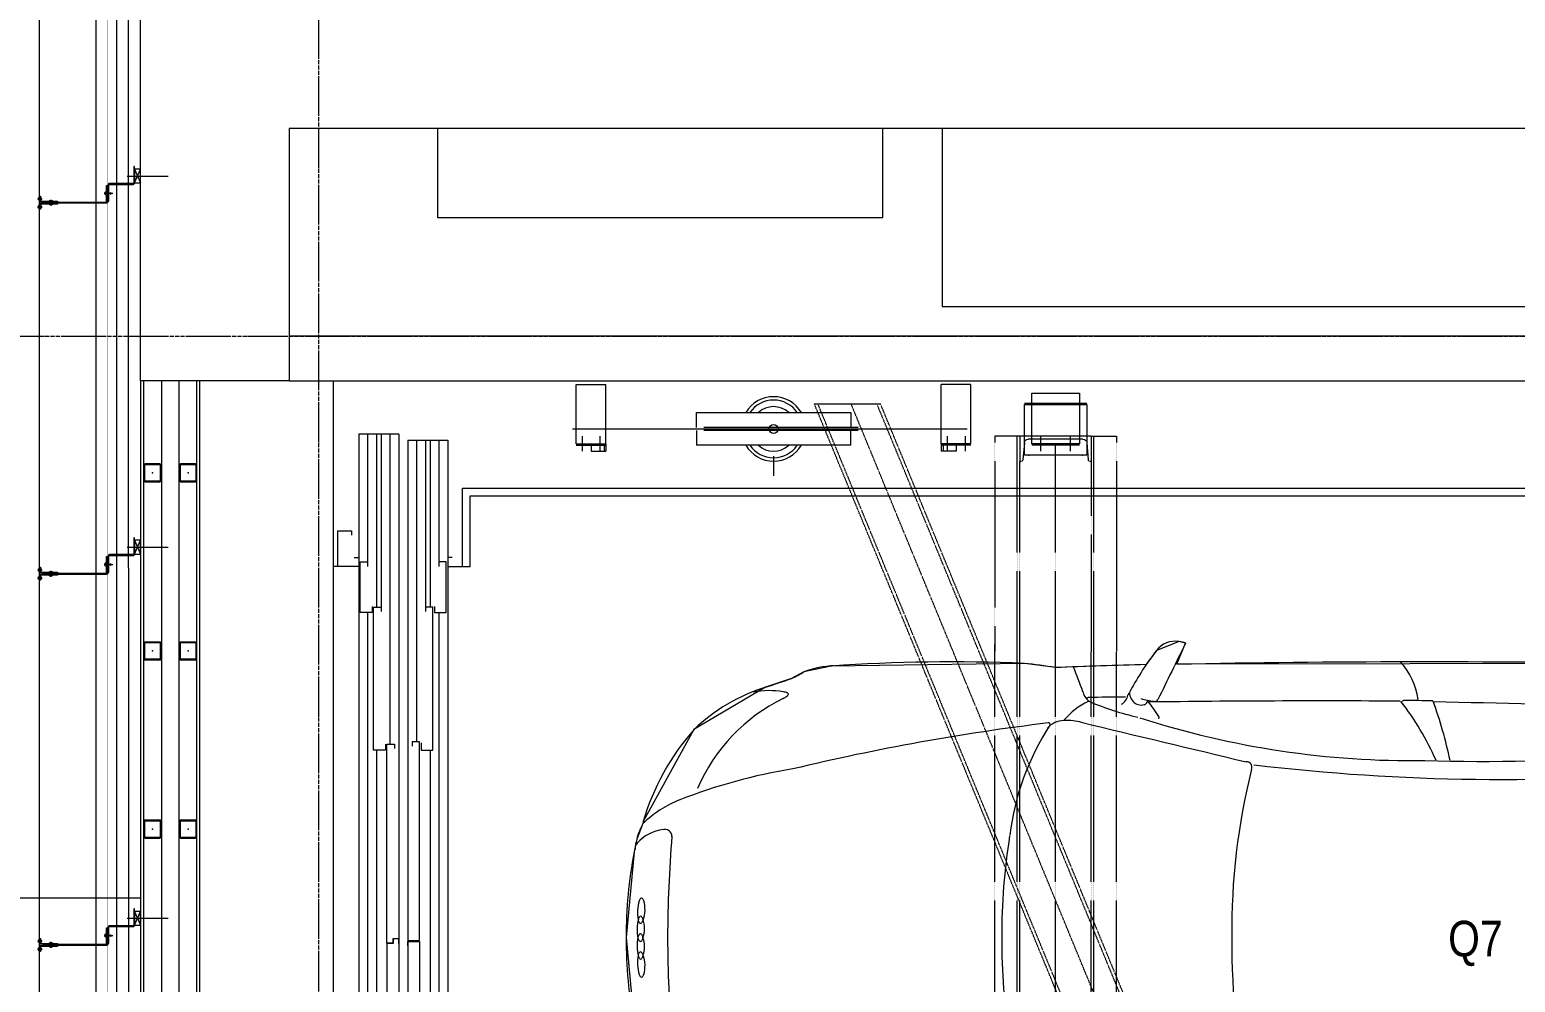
# Model space of a CAD drawing. Extents: x -1133 to 23780, y -1311 to 8245.
# Drawn here: x 7070 to 7571, y 2187 to 2508 of the extents above; entities that cross this region are included whole.
import ezdxf
from ezdxf.enums import TextEntityAlignment as Align
from ezdxf.xclip import XClip

# ---------------------------------------------------------------- set-up
doc = ezdxf.new("R2010")
doc.units = 0
doc.header["$MEASUREMENT"] = 0
doc.header["$XCLIPFRAME"] = 0
for name, pattern in [('DASHDOT2', [0.5, 0.25, -0.125, 0, -0.125]), ('DOT2', [0.125, 0, -0.125]), ('HIDDEN', [0.375, 0.25, -0.125])]:
    doc.linetypes.add(name, pattern=pattern)
doc.layers.get('0').update_dxf_attribs({"color": 9, "lineweight": 9})
for name, color, linetype, lineweight in [('00', 9, 'Continuous', 9), ('01', 9, 'Continuous', 9), ('04', 9, 'Continuous', 9), ('05V', 9, 'Continuous', 9), ('06D', 9, 'Continuous', 9), ('10', 9, 'Continuous', 9), ('11', 9, 'Continuous', 9), ('20', 9, 'DOT2', 9), ('21', 9, 'Continuous', 9), ('22', 8, 'Continuous', 9), ('24', 9, 'DASHDOT2', 9), ('33', 9, 'BATTING', 9)]:
    doc.layers.add(name, color=color, linetype=linetype, lineweight=lineweight)
doc.styles.add('Arial', font='arial.ttf', dxfattribs={"height": 2.5})
doc.styles.add('MuuM_TEXT-STANDART', font='ARIALN.TTF')
doc.linetypes.add('BATTING', pattern='A,0.0001,-0.1,[134,ltypeshp.shx,S=0.1,R=0,X=-0.1,Y=0],-0.2,[134,ltypeshp.shx,S=0.1,R=180,X=0.1,Y=0],-0.1', length=0.4001)

# ---------------------------------------------------------------- blocks, each defined once
blk = doc.blocks.new('0_wallno')
blk.add_lwpolyline([(-7.84, 1.5), (7.94, 1.5), (7.94, -1.5), (-7.84, -1.5)], close=True)
blk.add_lwpolyline([(7.94, 0), (16.13, 0)])
at = {"style": 'Arial'}
blk.add_attdef('GENISLIK', text='', height=2, dxfattribs=at).set_placement((8.44, 0), align=Align.BOTTOM_LEFT)
blk.add_attdef('DUVARNO', text='', height=2, dxfattribs=at).set_placement((0, 0), align=Align.MIDDLE_CENTER)
blk.add_attdef('YUKSEKLIK', text='', height=2, dxfattribs=at).set_placement((8.44, -0.5), align=Align.TOP_LEFT)
blk = doc.blocks.new('Group-321-1')
at = {"lineweight": 0}
blk.add_lwpolyline([(384782.8143, 69370.9298), (384782.099, 69369.5315), (384782.0492, 69369.5901), (384782.0346, 69369.5732), (384782.0266, 69369.4913), (384782.053, 69369.4394), (384781.9224, 69369.1627), (384781.8618, 69369.0762), (384781.5727, 69368.4935), (384781.5478, 69368.4017), (384781.5488, 69368.3546), (384781.5351, 69368.2638), (384781.5515, 69367.9843), (384781.5515, 69367.9843), (384781.749, 69367.6906), (384781.7549, 69367.6863), (384781.7923, 69367.6441), (384781.8263, 69367.6169), (384782.0711, 69367.4613), (384782.3403, 69367.353)], dxfattribs=at)
for centre, radius, start, end in [((384865.0479, 69325.7189), 93.6961, 150.803073, 151.627747), ((384777.8715, 69372.8535), 5.6052, 330.8944, 345.1644), ((384822.9409, 69349.5203), 45.4809, 151.91783, 153.89663), ((384776.6075, 69373.5829), 7.1236, 326.0794, 338.11644), ((384825.273, 69347.607), 48.3027, 152.0551, 152.17195), ((384782.4028, 69368.6925), 1.5636, 74.9854, 82.5895), ((384782.4965, 69369.975), 0.2388, 70.6349, 104.3906), ((384821.1879, 69350.0129), 43.565, 152.47687, 153.59071), ((384782.7293, 69369.2079), 0.9545, 86.6279, 100.516), ((384782.5618, 69370.1533), 0.00585, 151.7805, 223.8989), ((384780.1046, 69371.4451), 2.9727, 314.8855, 333.6766), ((384782.1495, 69369.4974), 0.1377, 137.1664, 146.6022), ((384967.4628, 69508.0027), 231.379, 216.741616, 216.794011), ((384678.7517, 69458.2208), 136.4506, 319.252602, 319.492588), ((384782.5149, 69369.582), 0.0186, 41.3859, 155.3161), ((384783.958, 69371.212), 2.1585, 228.5422, 243.7224), ((384782.0988, 69369.5256), 0.08, 143.4719, 205.3483), ((384782.9196, 69369.9112), 0.9868, 205.182, 214.4777), ((384795.1786, 69363.075), 14.5872, 154.13193, 155.3338), ((384781.9661, 69369.5433), 0.2494, 316.3484, 326.7202), ((384782.1506, 69369.3741), 0.0194, 352.1473, 47.0793), ((384782.2653, 69368.9144), 0.4843, 94.4328, 101.9444), ((384782.1667, 69369.4142), 0.0112, 312.8599, 34.8105), ((384782.228, 69369.389), 0.00831, 38.2323, 92.0308), ((384791.1445, 69364.8055), 10.0957, 153.3898, 154.10666), ((384781.4441, 69369.9694), 0.9862, 309.9162, 319.8631), ((384782.1239, 69369.3634), 0.0209, 210.1338, 261.901), ((384782.122, 69369.3451), 0.00941, 178.2704, 230.3207), ((384782.0852, 69369.2999), 0.0489, 5.7791, 50.9893), ((384782.1316, 69369.3958), 0.0541, 258.6932, 282.7156), ((384782.1321, 69369.3799), 0.0386, 287.1711, 347.5368), ((384784.0189, 69371.1807), 2.1585, 241.9337, 257.114), ((384781.8012, 69367.5574), 1.667, 81.8864, 84.9423), ((384782.0501, 69369.2603), 0.0543, 255.4486, 293.8595), ((384782.0653, 69369.2123), 0.00351, 147.6525, 275.8013), ((384782.3152, 69369.2019), 0.2415, 178.3112, 202.8017), ((384782.0803, 69369.2075), 0.00659, 121.6403, 166.7715), ((384783.0277, 69368.3243), 1.3873, 142.8163, 147.1796), ((384782.2724, 69369.0259), 0.196, 137.8698, 155.4348), ((384782.1584, 69369.074), 0.0723, 153.7582, 202.5543), ((384787.0532, 69366.1374), 5.9654, 150.48594, 156.73647), ((384789.1281, 69366.4456), 7.5187, 159.68697, 166.35156), ((384782.0818, 69369.0554), 0.00481, 20.9384, 175.9317), ((384782.8576, 69369.5029), 0.8909, 210.0252, 235.5657), ((384783.6274, 69370.5018), 2.1511, 233.7694, 242.9353), ((384783.6345, 69370.4982), 2.1511, 242.7208, 251.8868), ((384781.8971, 69368.3577), 0.3521, 155.6746, 172.8272), ((384781.2507, 69368.3722), 0.2986, 356.6067, 5.6602), ((384764.3472, 69370.8859), 17.3868, 351.32617, 351.63129), ((384781.8007, 69368.141), 0.2809, 142.998, 163.907), ((384781.6108, 69368.2877), 0.0411, 126.4313, 146.9765), ((384781.5894, 69368.3179), 0.00398, 74.7912, 133.7856), ((384781.5845, 69368.3135), 0.0102, 1.6376, 54.3963), ((384781.5006, 69368.3013), 0.0949, 358.817, 7.3839), ((384782.2012, 69368.2894), 0.6058, 179.0659, 219.4798), ((384782.1373, 69368.159), 0.6112, 170.0439, 196.5991), ((384783.574, 69367.6511), 1.8423, 162.0199, 174.3284), ((384782.3166, 69368.2853), 0.8221, 201.4762, 226.3392), ((384782.1191, 69367.7954), 0.3803, 174.3105, 196.6697), ((384781.9405, 69367.6889), 0.1449, 160.4215, 200.1828), ((384781.8274, 69367.732), 0.0243, 63.7649, 169.9953), ((384784.0992, 69371.3805), 4.2739, 238.0489, 242.6341), ((384781.9367, 69367.8086), 0.2189, 213.4367, 228.8733), ((384781.8626, 69367.7093), 0.0958, 222.8673, 244.0075), ((384781.8298, 69367.649), 0.0272, 202.2018, 232.2843), ((384782.6953, 69368.7143), 1.3999, 231.6246, 243.5204), ((384784.0734, 69371.3937), 4.2739, 243.022, 247.6072), ((384781.9795, 69367.566), 0.00393, 106.148, 191.2356), ((384781.9926, 69367.569), 0.0174, 192.4725, 226.4338), ((384781.9842, 69367.5477), 0.0228, 79.7433, 104.6743), ((384782.0763, 69367.6572), 0.139, 226.4813, 253.2418), ((384781.9679, 69367.4673), 0.1048, 43.0274, 79.064), ((384782.0325, 69367.5354), 0.00393, 108.0079, 193.0955), ((384782.0455, 69367.5388), 0.0174, 194.3324, 228.2937), ((384782.0378, 69367.5173), 0.0228, 81.6031, 106.5342), ((384782.1264, 69367.6297), 0.139, 228.3412, 255.1017), ((384782.0242, 69367.4364), 0.1048, 44.8873, 80.9239), ((384782.0223, 69367.5184), 0.0302, 24.4378, 42.4802), ((384782.0457, 69367.5282), 0.00493, 273.6822, 33.6822), ((384782.043, 69367.5459), 0.0229, 252.8528, 277.4764), ((384782.0856, 69367.5071), 0.00493, 90.1141, 210.1141), ((384782.1019, 69367.5147), 0.0229, 206.3199, 230.9435), ((384782.0905, 69367.4822), 0.0302, 81.316, 99.3585), ((384782.1758, 69367.6043), 0.139, 230.5544, 257.315), ((384782.0967, 69367.5174), 0.0229, 254.7126, 279.3362), ((384782.0783, 69367.4086), 0.1048, 44.7323, 80.7688), ((384782.0769, 69367.4892), 0.0302, 26.2976, 44.3401), ((384782.0999, 69367.4998), 0.00493, 275.5421, 35.5421), ((384782.1404, 69367.4796), 0.00493, 91.9739, 211.9739), ((384782.1563, 69367.4877), 0.0229, 208.1798, 232.8034), ((384782.146, 69367.4549), 0.0302, 83.1759, 101.2183), ((384782.1362, 69367.3809), 0.1048, 46.5921, 82.6287), ((384782.1361, 69367.4668), 0.0228, 19.1219, 44.053), ((384782.7254, 69368.6988), 1.3999, 242.1358, 254.0316), ((384782.2273, 69367.5797), 0.139, 232.4143, 259.1748), ((384782.1491, 69367.4857), 0.0174, 257.3624, 291.3237), ((384782.1539, 69367.4731), 0.00393, 292.5606, 17.6483), ((384782.2044, 69367.4602), 0.0174, 259.2223, 293.1836), ((384782.1921, 69367.441), 0.0228, 20.9818, 45.9129), ((384782.2096, 69367.4478), 0.00393, 294.4205, 19.5081)]:
    blk.add_arc(centre, radius, start, end, dxfattribs=at)
blk = doc.blocks.new('prf-60x60')
for points in [[(-2.5, -6), (2.5, -6, 0.414214), (3, -5.5), (3, -0.5, 0.414214), (2.5, 0), (-2.5, 0, 0.414214), (-3, -0.5), (-3, -5.5, 0.414214)], [(-2.5, -5.7), (2.5, -5.7, 0.414214), (2.7, -5.5), (2.7, -0.5, 0.414214), (2.5, -0.3), (-2.5, -0.3, 0.414214), (-2.7, -0.5), (-2.7, -5.5, 0.414214)]]:
    blk.add_lwpolyline(points, format="xyb", close=True)
at = {"color": 252}
blk.add_point((0, -3), dxfattribs=at)
blk = doc.blocks.new('p- alum kaplama profil')
at = {"lineweight": 13}
blk.add_lwpolyline([(7.12, 12.59), (7.12, 26.49)], dxfattribs=at)
at = {"lineweight": 18}
blk.add_lwpolyline([(4.09, 6.16), (-1.41, 6.16), (-1.41, 6.46), (4.09, 6.46, 0.414214), (4.29, 6.66), (4.29, 14.66, -0.414214), (4.79, 15.16), (10.29, 15.16), (10.29, 14.86), (4.79, 14.86, 0.414214), (4.59, 14.66), (4.59, 6.66, -0.414214)], format="xyb", close=True, dxfattribs=at)
at = {"lineweight": 5}
blk.add_lwpolyline([(9.44, 15.16), (4.79, 15.16), (4.79, 17.16), (9.44, 17.16)], close=True, dxfattribs=at)
for points in [[(4.79, 15.16), (9.44, 17.16)], [(9.44, 15.16), (4.79, 17.16)]]:
    blk.add_lwpolyline(points, dxfattribs=at)
blk.add_lwpolyline([(-2.06, 5.56), (-2.06, -2.34), (-2.06, -15.69), (-1.66, -15.69), (-1.66, -2.34), (-1.66, 5.56), (-1.66, 5.56), (-1.66, 5.57), (-1.66, 5.57), (-1.66, 5.58), (-1.66, 5.58), (-1.65, 5.59), (-1.65, 5.59), (-1.65, 5.59), (-1.65, 5.6), (-1.65, 5.6), (-1.64, 5.61), (-1.64, 5.61), (-1.64, 5.62), (-1.64, 5.62), (-1.63, 5.62), (-1.63, 5.63), (-1.63, 5.63), (-1.62, 5.63), (-1.62, 5.64), (-1.61, 5.64), (-1.61, 5.64), (-1.61, 5.64), (-1.6, 5.65), (-1.6, 5.65), (-1.59, 5.65), (-1.59, 5.65), (-1.58, 5.65), (-1.58, 5.65), (-1.57, 5.66), (-1.57, 5.66), (-1.56, 5.66), (-1.56, 5.66), (3.94, 5.66), (3.94, 6.06), (-1.56, 6.06), (-1.58, 6.06), (-1.61, 6.05), (-1.63, 6.05), (-1.66, 6.05), (-1.68, 6.04), (-1.7, 6.03), (-1.73, 6.03), (-1.75, 6.02), (-1.77, 6.01), (-1.79, 6), (-1.82, 5.99), (-1.84, 5.97), (-1.86, 5.96), (-1.88, 5.94), (-1.89, 5.93), (-1.91, 5.91), (-1.93, 5.89), (-1.95, 5.87), (-1.96, 5.85), (-1.97, 5.83), (-1.99, 5.81), (-2, 5.79), (-2.01, 5.77), (-2.02, 5.75), (-2.03, 5.72), (-2.04, 5.7), (-2.04, 5.68), (-2.05, 5.65), (-2.05, 5.63), (-2.06, 5.61), (-2.06, 5.58)], close=True)
blk.add_lwpolyline([(-1.66, -2.34), (-2.06, -2.34)])
for points in [[(-2.36, -10.84), (-2.36, -16.39), (-2.36, -16.39, -0.414214), (-2.51, -16.54), (-2.51, -16.54), (-4.06, -16.54), (-4.06, -16.84), (-2.51, -16.84), (-2.51, -16.84, 0.414214), (-2.06, -16.39), (-2.06, -10.84)], [(-1.36, -10.84), (-1.66, -10.84), (-1.66, -16.39, 0.414214), (-1.21, -16.84), (-1.21, -16.84), (0.34, -16.84), (0.34, -16.54), (-1.21, -16.54), (-1.21, -16.54, -0.414214), (-1.36, -16.39), (-1.36, -16.39)]]:
    blk.add_lwpolyline(points, format="xyb", close=True)
for points in [[(0.67, 5.66, -10), (1.91, 5.66, -10)], [(0.67, 5.66, -10), (0.67, 5.64, -10), (0.67, 5.62, -10), (0.67, 5.6, -10), (0.68, 5.58, -10), (0.68, 5.56, -10), (0.69, 5.54, -10), (0.69, 5.52, -10), (0.7, 5.5, -10), (0.7, 5.48, -10), (0.71, 5.46, -10), (0.72, 5.45, -10), (0.73, 5.43, -10), (0.74, 5.41, -10), (0.75, 5.4, -10), (0.76, 5.38, -10), (0.77, 5.36, -10), (0.79, 5.35, -10), (0.8, 5.33, -10), (0.81, 5.32, -10), (0.83, 5.31, -10), (0.84, 5.29, -10), (0.86, 5.28, -10), (0.87, 5.27, -10), (0.89, 5.26, -10), (0.91, 5.25, -10), (0.92, 5.24, -10), (0.94, 5.23, -10), (0.96, 5.22, -10), (0.98, 5.21, -10), (1, 5.21, -10), (1.02, 5.2, -10), (1.03, 5.2, -10)], [(0.96, 5.66, -10), (0.97, 5.66, -10), (0.97, 5.66, -10), (0.97, 5.66, -10), (0.98, 5.66, -10), (0.98, 5.66, -10), (0.99, 5.66, -10), (0.99, 5.66, -10), (1, 5.66, -10), (1, 5.67, -10), (1, 5.67, -10), (1.01, 5.67, -10), (1.01, 5.67, -10), (1.01, 5.67, -10), (1.02, 5.68, -10), (1.02, 5.68, -10), (1.02, 5.68, -10), (1.03, 5.69, -10), (1.03, 5.69, -10), (1.03, 5.69, -10), (1.04, 5.7, -10), (1.04, 5.7, -10), (1.04, 5.7, -10), (1.04, 5.71, -10), (1.04, 5.71, -10), (1.05, 5.72, -10), (1.05, 5.72, -10), (1.05, 5.72, -10), (1.05, 5.73, -10), (1.05, 5.73, -10), (1.05, 5.74, -10), (1.05, 5.74, -10), (1.05, 5.75, -10)], [(1.61, 6.87, -10), (0.98, 6.96, -10)], [(1.33, 5.85, -10), (0.98, 5.88, -10)], [(1.56, 7.05, -10), (1.02, 7.13, -10)], [(1.03, 5.2, -10), (1.04, 5.2, -10), (1.05, 5.19, -10), (1.05, 5.19, -10), (1.06, 5.19, -10), (1.06, 5.19, -10), (1.07, 5.19, -10), (1.07, 5.19, -10), (1.08, 5.19, -10), (1.08, 5.19, -10), (1.09, 5.19, -10), (1.09, 5.18, -10), (1.1, 5.18, -10), (1.1, 5.18, -10), (1.11, 5.18, -10), (1.11, 5.18, -10), (1.12, 5.18, -10), (1.12, 5.18, -10), (1.13, 5.18, -10), (1.13, 5.18, -10), (1.14, 5.18, -10), (1.15, 5.18, -10), (1.15, 5.18, -10), (1.16, 5.17, -10), (1.16, 5.17, -10), (1.17, 5.17, -10), (1.17, 5.17, -10), (1.18, 5.17, -10), (1.18, 5.17, -10), (1.19, 5.17, -10), (1.19, 5.17, -10), (1.2, 5.17, -10), (1.2, 5.17, -10)], [(1.05, 6.91, -10), (1.29, 7.56, -10)], [(1.05, 5.83, -10), (1.05, 6.01, -10)], [(1.05, 5.75, -10), (1.05, 5.83, -10)], [(1.2, 5.17, -10), (1.2, 5.2, -10)], [(1.38, 5.2, -10), (1.2, 5.2, -10)], [(1.29, 4.93, -10), (1.29, 7.8, -10)], [(1.53, 6.82, -10), (1.29, 7.56, -10)], [(1.29, 6.16, -10), (1.29, 6.26, -10)], [(1.38, 5.17, -10), (1.38, 5.2, -10)], [(1.38, 5.17, -10), (1.38, 5.17, -10), (1.39, 5.17, -10), (1.39, 5.17, -10), (1.4, 5.17, -10), (1.41, 5.17, -10), (1.41, 5.17, -10), (1.42, 5.17, -10), (1.42, 5.17, -10), (1.43, 5.17, -10), (1.43, 5.18, -10), (1.44, 5.18, -10), (1.44, 5.18, -10), (1.45, 5.18, -10), (1.45, 5.18, -10), (1.46, 5.18, -10), (1.46, 5.18, -10), (1.47, 5.18, -10), (1.47, 5.18, -10), (1.48, 5.18, -10), (1.48, 5.18, -10), (1.49, 5.18, -10), (1.5, 5.19, -10), (1.5, 5.19, -10), (1.51, 5.19, -10), (1.51, 5.19, -10), (1.52, 5.19, -10), (1.52, 5.19, -10), (1.53, 5.19, -10), (1.53, 5.19, -10), (1.54, 5.19, -10), (1.54, 5.2, -10), (1.55, 5.2, -10)], [(1.53, 5.75, -10), (1.53, 5.92, -10)], [(1.53, 5.75, -10), (1.53, 5.74, -10), (1.53, 5.74, -10), (1.53, 5.73, -10), (1.53, 5.73, -10), (1.53, 5.72, -10), (1.54, 5.72, -10), (1.54, 5.72, -10), (1.54, 5.71, -10), (1.54, 5.71, -10), (1.54, 5.7, -10), (1.54, 5.7, -10), (1.55, 5.7, -10), (1.55, 5.69, -10), (1.55, 5.69, -10), (1.55, 5.69, -10), (1.56, 5.68, -10), (1.56, 5.68, -10), (1.56, 5.68, -10), (1.57, 5.67, -10), (1.57, 5.67, -10), (1.58, 5.67, -10), (1.58, 5.67, -10), (1.58, 5.67, -10), (1.59, 5.66, -10), (1.59, 5.66, -10), (1.6, 5.66, -10), (1.6, 5.66, -10), (1.6, 5.66, -10), (1.61, 5.66, -10), (1.61, 5.66, -10), (1.62, 5.66, -10), (1.62, 5.66, -10)], [(1.55, 5.2, -10), (1.57, 5.2, -10), (1.59, 5.21, -10), (1.6, 5.21, -10), (1.62, 5.22, -10), (1.64, 5.23, -10), (1.66, 5.24, -10), (1.68, 5.25, -10), (1.69, 5.26, -10), (1.71, 5.27, -10), (1.73, 5.28, -10), (1.74, 5.29, -10), (1.76, 5.31, -10), (1.77, 5.32, -10), (1.78, 5.33, -10), (1.8, 5.35, -10), (1.81, 5.36, -10), (1.82, 5.38, -10), (1.83, 5.4, -10), (1.84, 5.41, -10), (1.85, 5.43, -10), (1.86, 5.45, -10), (1.87, 5.46, -10), (1.88, 5.48, -10), (1.89, 5.5, -10), (1.89, 5.52, -10), (1.9, 5.54, -10), (1.9, 5.56, -10), (1.9, 5.58, -10), (1.91, 5.6, -10), (1.91, 5.62, -10), (1.91, 5.64, -10), (1.91, 5.66, -10)], [(-2.86, -13.04, 0), (-0.86, -13.04, 0)], [(-2.36, -12.52, 0), (-2.4, -12.53, 0), (-2.43, -12.56, 0), (-2.47, -12.58, 0), (-2.5, -12.6, 0), (-2.53, -12.63, 0), (-2.56, -12.66, 0), (-2.59, -12.69, 0), (-2.61, -12.73, 0), (-2.63, -12.76, 0), (-2.65, -12.8, 0), (-2.67, -12.84, 0), (-2.68, -12.88, 0), (-2.69, -12.92, 0), (-2.7, -12.96, 0), (-2.71, -13, 0), (-2.71, -13.04, 0), (-2.71, -13.08, 0), (-2.7, -13.13, 0), (-2.69, -13.17, 0), (-2.68, -13.21, 0), (-2.67, -13.25, 0), (-2.65, -13.28, 0), (-2.63, -13.32, 0), (-2.61, -13.36, 0), (-2.59, -13.39, 0), (-2.56, -13.42, 0), (-2.53, -13.45, 0), (-2.5, -13.48, 0), (-2.47, -13.51, 0), (-2.43, -13.53, 0), (-2.4, -13.55, 0), (-2.36, -13.57, 0)], [(-2.36, -13.04, 0), (-2.36, -12.52, 0)], [(-2.36, -13.04, 0), (-2.36, -12.73, 0)], [(-2.36, -12.73, 0), (-2.36, -13.04, 0)], [(-1.36, -12.73, 0), (-2.36, -12.73, 0)], [(-2.36, -13.04, 0), (-2.36, -13.36, 0)], [(-2.36, -13.04, 0), (-2.36, -13.57, 0)], [(-2.36, -13.36, 0), (-2.36, -13.04, 0)], [(-1.36, -13.36, 0), (-2.36, -13.36, 0)], [(-1.36, -13.04, 0), (-1.36, -12.37, 0)], [(-1.36, -13.72, 0), (-1.32, -13.68, 0), (-1.29, -13.65, 0), (-1.26, -13.61, 0), (-1.23, -13.58, 0), (-1.2, -13.54, 0), (-1.18, -13.5, 0), (-1.16, -13.45, 0), (-1.14, -13.41, 0), (-1.12, -13.37, 0), (-1.1, -13.32, 0), (-1.09, -13.28, 0), (-1.08, -13.23, 0), (-1.07, -13.18, 0), (-1.06, -13.14, 0), (-1.06, -13.09, 0), (-1.06, -13.04, 0), (-1.06, -12.99, 0), (-1.06, -12.95, 0), (-1.07, -12.9, 0), (-1.08, -12.85, 0), (-1.09, -12.81, 0), (-1.1, -12.76, 0), (-1.12, -12.72, 0), (-1.14, -12.67, 0), (-1.16, -12.63, 0), (-1.18, -12.59, 0), (-1.2, -12.55, 0), (-1.23, -12.51, 0), (-1.26, -12.47, 0), (-1.29, -12.43, 0), (-1.32, -12.4, 0), (-1.36, -12.37, 0)], [(-1.36, -13.04, 0), (-1.36, -13.72, 0)], [(-3.84, -17.04, 0), (-3.81, -17.07, 0), (-3.78, -17.1, 0), (-3.75, -17.12, 0), (-3.72, -17.15, 0), (-3.69, -17.17, 0), (-3.66, -17.19, 0), (-3.62, -17.21, 0), (-3.59, -17.23, 0), (-3.55, -17.24, 0), (-3.52, -17.26, 0), (-3.48, -17.27, 0), (-3.44, -17.28, 0), (-3.4, -17.28, 0), (-3.36, -17.29, 0), (-3.32, -17.29, 0), (-3.29, -17.29, 0), (-3.25, -17.29, 0), (-3.21, -17.29, 0), (-3.17, -17.28, 0), (-3.13, -17.28, 0), (-3.09, -17.27, 0), (-3.06, -17.26, 0), (-3.02, -17.24, 0), (-2.98, -17.23, 0), (-2.95, -17.21, 0), (-2.91, -17.19, 0), (-2.88, -17.17, 0), (-2.85, -17.15, 0), (-2.82, -17.12, 0), (-2.79, -17.1, 0), (-2.76, -17.07, 0), (-2.73, -17.04, 0)], [(-3.29, -17.04, 0), (-3.84, -17.04, 0)], [(-2.85, -16.54, 0), (-2.86, -16.51, 0), (-2.87, -16.47, 0), (-2.89, -16.44, 0), (-2.91, -16.41, 0), (-2.93, -16.38, 0), (-2.96, -16.35, 0), (-2.98, -16.33, 0), (-3.01, -16.31, 0), (-3.04, -16.29, 0), (-3.07, -16.27, 0), (-3.11, -16.25, 0), (-3.14, -16.24, 0), (-3.18, -16.23, 0), (-3.21, -16.22, 0), (-3.25, -16.22, 0), (-3.29, -16.22, 0), (-3.32, -16.22, 0), (-3.36, -16.22, 0), (-3.39, -16.23, 0), (-3.43, -16.24, 0), (-3.46, -16.25, 0), (-3.5, -16.27, 0), (-3.53, -16.29, 0), (-3.56, -16.31, 0), (-3.59, -16.33, 0), (-3.61, -16.35, 0), (-3.64, -16.38, 0), (-3.66, -16.41, 0), (-3.68, -16.44, 0), (-3.7, -16.47, 0), (-3.71, -16.51, 0), (-3.73, -16.54, 0)], [(-3.29, -16.54, 0), (-3.73, -16.54, 0)], [(-3.29, -16.54, 0), (-3.55, -16.54, 0)], [(-3.55, -16.54, 0), (-3.29, -16.54, 0)], [(-3.55, -17.04, 0), (-3.55, -16.54, 0)], [(-3.29, -17.54, 0), (-3.29, -16.04, 0)], [(-3.29, -16.54, 0), (-2.85, -16.54, 0)], [(-3.29, -16.54, 0), (-3.03, -16.54, 0)], [(-3.03, -16.54, 0), (-3.29, -16.54, 0)], [(-3.29, -17.04, 0), (-2.73, -17.04, 0)], [(-3.03, -17.04, 0), (-3.03, -16.54, 0)], [(-0.56, -17.04, 0), (-1.11, -17.04, 0)], [(0, -17.04, 0), (-0.03, -17.07, 0), (-0.06, -17.1, 0), (-0.09, -17.12, 0), (-0.12, -17.15, 0), (-0.15, -17.17, 0), (-0.18, -17.19, 0), (-0.22, -17.21, 0), (-0.25, -17.23, 0), (-0.29, -17.24, 0), (-0.33, -17.26, 0), (-0.36, -17.27, 0), (-0.4, -17.28, 0), (-0.44, -17.28, 0), (-0.48, -17.29, 0), (-0.52, -17.29, 0), (-0.56, -17.29, 0), (-0.59, -17.29, 0), (-0.63, -17.29, 0), (-0.67, -17.28, 0), (-0.71, -17.28, 0), (-0.75, -17.27, 0), (-0.79, -17.26, 0), (-0.82, -17.24, 0), (-0.86, -17.23, 0), (-0.89, -17.21, 0), (-0.93, -17.19, 0), (-0.96, -17.17, 0), (-0.99, -17.15, 0), (-1.02, -17.12, 0), (-1.05, -17.1, 0), (-1.08, -17.07, 0), (-1.11, -17.04, 0)], [(-1, -16.54, 0), (-0.98, -16.51, 0), (-0.97, -16.47, 0), (-0.95, -16.44, 0), (-0.93, -16.41, 0), (-0.91, -16.38, 0), (-0.88, -16.35, 0), (-0.86, -16.33, 0), (-0.83, -16.31, 0), (-0.8, -16.29, 0), (-0.77, -16.27, 0), (-0.73, -16.25, 0), (-0.7, -16.24, 0), (-0.66, -16.23, 0), (-0.63, -16.22, 0), (-0.59, -16.22, 0), (-0.56, -16.22, 0), (-0.52, -16.22, 0), (-0.48, -16.22, 0), (-0.45, -16.23, 0), (-0.41, -16.24, 0), (-0.38, -16.25, 0), (-0.34, -16.27, 0), (-0.31, -16.29, 0), (-0.28, -16.31, 0), (-0.25, -16.33, 0), (-0.23, -16.35, 0), (-0.2, -16.38, 0), (-0.18, -16.41, 0), (-0.16, -16.44, 0), (-0.14, -16.47, 0), (-0.13, -16.51, 0), (-0.12, -16.54, 0)], [(-0.56, -16.54, 0), (-1, -16.54, 0)], [(-0.56, -16.54, 0), (-0.82, -16.54, 0)], [(-0.82, -16.54, 0), (-0.56, -16.54, 0)], [(-0.82, -17.04, 0), (-0.82, -16.54, 0)], [(-0.56, -17.54, 0), (-0.56, -16.04, 0)], [(-0.56, -16.54, 0), (-0.3, -16.54, 0)], [(-0.56, -16.54, 0), (-0.12, -16.54, 0)], [(-0.3, -16.54, 0), (-0.56, -16.54, 0)], [(-0.56, -17.04, 0), (0, -17.04, 0)], [(-0.3, -17.04, 0), (-0.3, -16.54, 0)]]:
    blk.add_polyline3d(points)
blk = doc.blocks.new('NPU240')
for p, q in [((0, -120), (0, 120)), ((0, 120), (85, 120)), ((21.4, 105.2), (79.1, 110.2)), ((85, 120), (85, 116.7)), ((9.5, -92.2), (9.5, 92.2)), ((0, -120), (85, -120)), ((21.4, -105.2), (79.1, -110.2)), ((85, -120), (85, -116.7))]:
    blk.add_line(p, q)
for centre, radius, start, end in [((22.5, 92.2), 13, 95, 180), ((78.5, 116.7), 6.5, 275, 0), ((22.5, -92.2), 13, 180, 265), ((78.5, -116.7), 6.5, 0, 85)]:
    blk.add_arc(centre, radius, start, end)
blk = doc.blocks.new('p-arac asansoru')
for p, q in [((312.4, 530.5), (312.4, 533.5)), ((356.9, 523.5), (15.4, 523.5)), ((296.9, 520.5), (81.7, 520.5)), ((356.9, 520.5), (313.9, 520.5)), ((356.9, 510), (356.9, 523.5)), ((250.5, 517.5), (121.9, 517.5)), ((356.9, 517.5), (298.7, 517.5)), ((356.9, 516), (298.7, 516)), ((356.9, 513), (252.5, 513)), ((356.9, 510), (15.4, 510)), ((354.9, 507), (17.4, 507)), ((354.9, 507), (354.9, 493.5)), ((354.9, 504), (253.35, 504)), ((354.9, 501), (298.7, 501)), ((296.9, 496.5), (81.7, 496.5)), ((250.5, 499.5), (121.9, 499.5)), ((354.9, 499.5), (298.7, 499.5)), ((354.9, 496.5), (313.9, 496.5)), ((354.9, 493.5), (17.4, 493.5)), ((312.4, 488.5), (312.4, 486)), ((312.4, 488.5), (338.7, 488.5)), ((312.4, 486), (336.2, 486)), ((336.2, 486), (336.2, -132)), ((338.7, 488.5), (338.7, -134.5)), ((358.7, 451.5), (358.7, 318.5)), ((356.2, 448.25), (351.2, 448.25)), ((353.2, 450.25), (353.2, 440.25)), ((353.7, 450.25), (373.7, 450.25)), ((353.7, 450.25), (353.7, 440.25)), ((373.7, 450.25), (373.7, 440.25)), ((353.7, 445.25), (351.2, 445.25)), ((351.2, 445.25), (351.2, 440.25)), ((356.2, 442.25), (351.2, 442.25)), ((353.7, 440.85), (351.2, 440.85)), ((353.7, 440.25), (351.2, 440.25)), ((353.7, 440.25), (373.7, 440.25)), ((353.2, 357.75), (353.2, 409.75)), ((358.2, 409.75), (353.2, 409.75)), ((358.2, 355.25), (358.2, 407.25)), ((359.2, 409.75), (364.2, 409.75)), ((359.2, 355.25), (359.2, 407.25)), ((364.2, 409.75), (364.2, 357.75)), ((349.55, 383.75), (342.85, 383.75)), ((367.15, 370.03), (367.15, 347.74)), ((353.2, 357.75), (358.2, 357.75)), ((364.2, 357.75), (359.2, 357.75)), ((353.7, 327.25), (351.2, 327.25)), ((351.2, 322.25), (351.2, 327.25)), ((353.7, 326.65), (351.2, 326.65)), ((353.2, 317.25), (353.2, 327.25)), ((353.7, 317.25), (353.7, 327.25)), ((353.7, 327.25), (373.7, 327.25)), ((373.7, 317.25), (373.7, 327.25)), ((356.2, 325.25), (351.2, 325.25)), ((353.7, 322.25), (351.2, 322.25)), ((356.2, 319.25), (351.2, 319.25)), ((353.7, 317.25), (373.7, 317.25)), ((356.2, 300.75), (356.2, 309.25)), ((349.9, 278.25), (349.9, 299.25)), ((349.9, 299.25), (366.9, 299.25)), ((353.2, 280.75), (353.2, 296.75)), ((353.7, 280.75), (353.7, 296.75)), ((353.7, 296.75), (370.7, 296.75)), ((366.9, 299.25), (366.9, 278.25)), ((367.4, 299.25), (367.4, 278.25)), ((370.7, 296.75), (370.7, 280.75)), ((351.2, 293.75), (356.2, 293.75)), ((351.2, 283.75), (356.2, 283.75)), ((370.7, 280.75), (353.7, 280.75)), ((366.9, 278.25), (349.9, 278.25)), ((356.2, 276.75), (356.2, 268.25))]:
    blk.add_line(p, q)
for points in [[(315.4, 525), (315.4, 523.5), (312.4, 523.5), (312.4, 530.5), (324.4, 530.5), (324.4, 526), (322.9, 526)], [(298.9, 519), (296.9, 519), (296.9, 523), (313.9, 523), (313.9, 520.5), (312.4, 520.5)], [(252.5, 514.5), (250.5, 514.5), (250.5, 518.5), (298.7, 518.5), (298.7, 516), (297.2, 516)], [(185.4, 510), (186.9, 510), (186.9, 511.9), (185.4, 511.9), (185.4, 514), (119.9, 514), (119.9, 511.5), (121.4, 511.5)], [(188.5, 510), (187, 510), (187, 512), (185.5, 512), (185.5, 514), (252.5, 514), (252.5, 511.5), (251, 511.5)], [(184.55, 507), (186.05, 507), (186.05, 503), (119.05, 503), (119.05, 505.5), (120.55, 505.5)], [(187.85, 507), (186.35, 507), (186.35, 503), (253.35, 503), (253.35, 505.5), (251.85, 505.5)], [(253, 502.5), (250.5, 502.5), (250.5, 498.5), (298.7, 498.5), (298.7, 501), (297.2, 501)], [(298.9, 498), (296.9, 498), (296.9, 494), (313.9, 494), (313.9, 496.5), (312.4, 496.5)], [(315.4, 492), (315.4, 493.5), (312.4, 493.5), (312.4, 488.5)]]:
    blk.add_lwpolyline(points)
blk.add_circle((358.7, 383.75), 1.5)
for radius, start, end in [(10.85, 120.4584, 239.5416), (9.7, 124.542, 235.458), (10.85, 300.4584, 59.5416), (9.7, 304.542, 55.458), (7.5, 137.1666, 222.8334), (7.5, 317.1666, 42.8334)]:
    blk.add_arc((358.7, 383.75), radius, start, end)
for p in [(349.9, 297.75), (349.9, 279.75), (349.9, 279.75), (349.9, 279.75), (366.9, 279.75)]:
    blk.add_point(p)
at = {"layer": '20'}
for p, q in [((7.27, 221.75), (367.15, 370.03)), ((7.7, 220.74), (367.15, 368.84)), ((2.83, 207.54), (367.15, 357.64)), ((7.24, 200.65), (366.72, 348.76)), ((7.27, 199.46), (367.15, 347.74)), ((16.2, 309.25), (286.2, 309.25)), ((356.2, 309.25), (283.7, 309.25)), ((16.2, 301.65), (356.2, 301.65)), ((16.2, 300.75), (347.7, 300.75)), ((-6.3, 288.75), (353.7, 288.75)), ((16.2, 276.75), (283.7, 276.75)), ((16.2, 275.85), (356.2, 275.85)), ((347.7, 276.75), (283.7, 276.75)), ((16.2, 268.25), (283.7, 268.25)), ((303.7, 268.25), (283.7, 268.25)), ((356.2, 268.25), (283.7, 268.25))]:
    blk.add_line(p, q, dxfattribs=at)
at = {"xscale": -0.0999999999985448, "yscale": 0.0999999999994543, "zscale": 0.0999999999994543}
blk.add_blockref('NPU240', (356.2, 288.75), dxfattribs=at)

msp = doc.modelspace()

# ---------------------------------------------------------------- linework, layer by layer
at = {"layer": '00'}
msp.add_lwpolyline([(7157.5, 2390), (7662.5, 2390), (7662.5, 2405), (7157.5, 2405)], dxfattribs=at)
at = {"layer": '01'}
msp.add_lwpolyline([(7167.5, 2515), (7702.5, 2515), (7702.5, 2430), (7907.5, 2430), (7907.5, 2390), (7662.5, 2390), (7662.5, 2475), (7157.5, 2475), (7157.5, 2390), (7107.5, 2390), (7107.5, 2515), (7107.5, 2825), (7907.5, 2825), (7907.5, 2785), (7157.5, 2785), (7157.5, 2515)], close=True, dxfattribs=at)
at = {"layer": '06D'}
for points in [[(7092.5, 1823.47), (7092.5, 2840), (7985.67, 2840)], [(7107.5, 1825), (7099.5, 1825), (7099.5, 2833), (7980, 2833), (7980, 2825)], [(7114.5, 2390), (7114.5, 1826)], [(7120.5, 1826), (7120.5, 2390)], [(7172.5, 2025), (7172.5, 2390)]]:
    msp.add_lwpolyline(points, dxfattribs=at)
for points in [[(7207.5, 2445), (7357.5, 2445), (7357.5, 2475), (7207.5, 2475)], [(7377.5, 2415), (7662.5, 2415), (7662.5, 2475), (7377.5, 2475)]]:
    msp.add_lwpolyline(points, close=True, dxfattribs=at)
at = {"layer": '10'}
msp.add_line((7073.5, 861.68), (7073.5, 2859), dxfattribs=at)
at = {"layer": '10', "const_width": 0.1}
msp.add_lwpolyline([(7096.5, 1818.19), (7096.5, 2836), (7980, 2836)], dxfattribs=at)
at = {"layer": '11'}
for points in [[(7107.5, 2390), (7107.5, 2390), (7107.5, 1825), (7127.5, 1825), (7127.5, 2390)], [(7108.5, 2390), (7108.5, 1826), (7126.5, 1826), (7126.5, 2390)]]:
    msp.add_lwpolyline(points, dxfattribs=at)
at = {"layer": '20', "linetype": 'HIDDEN', "lineweight": 0}
msp.add_lwpolyline([(7497.5, 1433.22, -0.101512), (9968.66, 2228.47, -0.101512)], format="xyb", dxfattribs=at)
at = {"layer": '24'}
for points in [[(7167.5, 195), (7167.5, 4035)], [(6827.5, 2405), (11027.5, 2405)]]:
    msp.add_lwpolyline(points, dxfattribs=at)
at = {"layer": '33', "ltscale": 0.4}
msp.add_lwpolyline([(7980, 2829), (7103.29, 2829), (7103.46, 1825)], dxfattribs=at)

# ---------------------------------------------------------------- block references
at = {"layer": '04', "xscale": 99.99999999999999, "yscale": 99.99999999999999, "zscale": 99.99999999999999, "rotation": 297.1763778173342}
msp.add_blockref('Group-321-1', (-23737888.71, 31064370), dxfattribs=at)
at = {"layer": '05V'}
ref = msp.add_blockref('p-arac asansoru', (7704.5, 2015.1), dxfattribs=dict(at, rotation=90))
XClip(ref).set_block_clipping_path([(-70.1000000362, -202.9999999557), (374.9000042902, 532.0000000443)])
at = {"layer": '10', "xscale": -1, "rotation": 270}
for p in [(7090.34, 2451.86), (7090.34, 2326.86), (7090.34, 2201.86)]:
    msp.add_blockref('p- alum kaplama profil', p, dxfattribs=at)
at = {"layer": '10'}
for p in [(7111.5, 2362), (7123.5, 2362), (7111.5, 2302), (7123.5, 2302), (7111.5, 2242), (7123.5, 2242)]:
    msp.add_blockref('prf-60x60', p, dxfattribs=at)
at = {"layer": '22'}
ref = msp.add_blockref('0_wallno', (7026.88, 2215.81), dxfattribs=dict(at, xscale=5, yscale=5, zscale=5))
ref.add_attrib('DUVARNO', 'AUDI-GC02', dxfattribs={"layer": '0', "height": 10, "style": 'Arial'}).set_placement((7026.88, 2215.81), align=Align.MIDDLE_CENTER)

# ---------------------------------------------------------------- texts
at = {"layer": '21', "insert": (7557.16, 2200.47), "char_height": 12, "attachment_point": 5, "style": 'MuuM_TEXT-STANDART'}
msp.add_mtext_dynamic_manual_height_columns('Q7', width=388.5584, gutter_width=156.51, heights=[0], dxfattribs=at)

doc.saveas('drawing.dxf')
